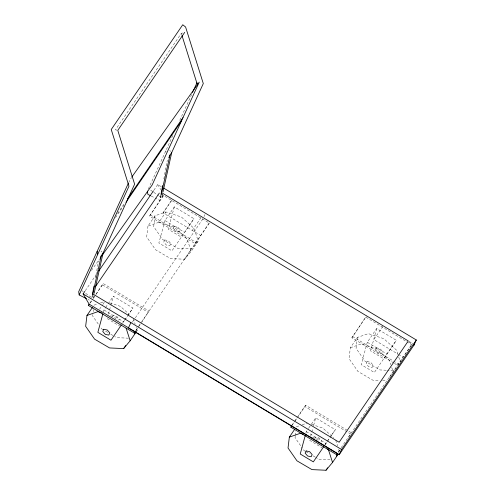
<?xml version="1.0" encoding="UTF-8"?>
<svg xmlns="http://www.w3.org/2000/svg" width="495" height="495" viewBox="0 0 495 495"><rect width="100%" height="100%" fill="white"/><g stroke="black" fill="none" stroke-linecap="round" stroke-linejoin="round"><path stroke-width="0.37" stroke-dasharray="2.48 1.86" d="M92.856 314.566L92.683 316.014L98.635 324.571M93.209 311.671L93.475 309.499M147.974 226.091L146.656 236.957L155.585 249.783L170.583 258.582L184.635 259.225L191.163 251.417L198.198 241.115L194.145 228.511L181.411 217.002L165.955 211.978L155.009 215.789L147.974 226.091L158.926 222.28L165.955 211.978M155.009 215.789L153.691 226.654L162.62 239.487L177.618 248.28L191.67 248.923L198.198 241.115M295.23 436.231L295.057 437.679L302.284 448.068M295.323 435.507L295.849 431.164M397.869 354.371L396.52 350.169L383.786 338.667L368.329 333.642L357.384 337.454L350.349 347.756L349.031 358.621L357.959 371.448L372.958 380.24L379.615 380.55M357.384 337.454L356.066 348.319L364.994 361.146L379.993 369.944L386.651 370.248M91.915 297.328L92.188 295.837M95.455 277.893L95.863 275.653M95.999 274.904L98.313 262.195L98.913 260.89M160.869 195.228L159.916 200.463L149.509 216.154L195.321 243.695L209.385 223.09L163.573 195.55L149.509 216.154M163.864 178.782L166.994 161.593L167.595 160.287M162.354 194.151L161.667 197.889L159.235 196.175M92.058 297.346L92.392 295.855M93.648 295.521L92.992 298.497L95.541 294.76M161.067 195.253L159.916 200.463L155.226 198.08M162.496 194.17L161.667 197.889L163.356 195.42M103.325 312.19L103.938 309.95L105.212 308.076M108.448 314.127L110.676 305.916M110.88 305.174L113.312 296.214L132.945 308.02L127.828 315.513M164.94 220.591L158.864 242.977L171.951 250.847L193.953 218.654L174.32 206.854L164.94 220.591L184.573 232.39L193.953 218.654M174.32 206.854L168.238 229.241L181.331 237.111M305.904 433.106L306.312 431.615L308.441 428.491M310.619 436.541L311.633 432.803M311.838 432.061L312.852 428.33M313.663 425.341L315.686 417.879L335.319 429.685L331.056 435.928M367.315 342.249L361.239 364.642L374.325 372.512L396.328 340.319L376.695 328.519L367.315 342.249L386.948 354.055M376.695 328.519L370.613 350.906L383.705 358.776L396.328 340.319M128.607 182.661L131.385 177.631M96.172 294.278L103.189 283.555L149.001 311.095L141.558 322.443M148.308 189.034L173.454 134.12M179.772 120.322L191.559 94.57M112.625 316.639L113.126 315.55L116.647 316.28L119.171 319.182L118.67 320.271M204.051 216.525L204.942 214.576M195.321 243.695L195.94 242.333L150.133 214.793M304.945 406.574L305.563 405.213L351.376 432.754L350.751 434.115L304.945 406.574L298.12 416.567M393.766 362.996L351.883 337.819L365.725 317.091M351.883 337.819L366.572 315.853M314.752 438.848L315.501 437.215L319.021 437.939L321.546 440.847L321.045 441.936M394.422 363.392L397.695 365.36L398.32 363.998L394.391 361.635M409.111 341.426L412.385 343.394L411.76 344.755L408.486 342.788M182.667 32.955L181.306 33.369L115.465 129.814L117.204 130.234M117.581 213.425L124.994 202.566M115.558 217.528L123.843 205.394M85.276 290.72L95.69 275.461M153.852 190.272L157.757 184.548L161.686 186.906M89.966 302.921L91.235 301.065L87.887 299.364M95.962 294.135L103.189 283.555M90.208 303.02L92.763 299.271M93.19 298.652L95.745 294.902M163.09 212.899L172.05 199.776L163.047 212.875L200.63 235.465M99.569 309.22L102.465 304.976M102.88 304.369L104.538 301.95M105.639 307.457L107.774 304.332M108.195 303.707L113.312 296.214M124.418 320.506L123.571 321.756L103.938 309.95M124.845 319.881L127.407 316.138M192.27 230.441L201.23 217.317M132.338 322.208L134.9 318.464M135.327 317.839L203.16 218.474M135.791 330.45L138.346 326.7M138.773 326.075L141.329 322.332M141.756 321.707L209.162 222.967M136.02 330.561L138.148 327.436M138.575 326.811L141.131 323.068M184.635 259.225L191.67 248.923M136.36 331.687L137.189 330.474L136.063 326.978M291.499 425.818L294.055 422.074M294.482 421.449L297.043 417.7M297.47 417.081L305.563 405.213M292.155 425.304L294.711 421.561M295.138 420.936L297.699 417.192M308.868 427.866L310.996 424.747M311.423 424.122L315.686 417.879M382.784 326.465L373.83 339.589L397.819 354.012M325.073 444.689L330.629 436.553M338.165 452.108L340.721 448.365M341.148 447.74L412.385 343.394M338.394 452.226L340.096 449.726M348.622 437.24L350.324 434.74M389.491 377.252L394.045 370.588L387.387 370.279M397.695 365.36L411.333 345.38M122.5 323.291L124.239 320.748M124.672 320.11L127.289 316.293M127.722 315.655L132.945 308.02M324.875 444.956L329.664 437.957M330.097 437.32L335.319 429.685M91.439 270.425L99.476 259.12M136.255 331.594L137.189 330.474M394.509 370.031L396.841 367.24M94.001 305.155L97.651 303.887M100.572 302.866L103.492 301.851M350.349 347.756L361.3 343.945L376.757 348.963L389.491 360.471L390.84 364.673M296.375 426.82L299.296 425.799M302.216 424.784L307.327 423.002M128.446 338.184L116.61 337.639L114.654 336.495M382.573 380.686L387.01 380.89M330.078 459.812L318.984 459.304L315.723 457.392M158.926 222.28L174.382 227.304L187.116 238.807L191.163 251.417M109.865 302.94L120.409 306.362L129.263 314.368M110.564 315.754L113.374 316.664L116.146 319.164M311.541 424.376L322.783 428.026L333.853 438.032M312.24 437.184L315.748 438.329L319.071 441.33M151.21 196.039L154.558 197.74M102.917 329.614L101.611 328.847L100.337 327.016M105.528 331.143L108.133 332.671M110.744 334.199L114.005 336.111M305.291 451.273L303.986 450.512L302.711 448.68M305.941 451.657L309.858 453.952M313.118 455.864L315.074 457.009M408.721 342.057L411.964 344.006M365.947 317.215L407.831 342.392M398.469 354.401L403.004 357.13M352.508 336.458L393.735 361.239M102.564 284.916L148.376 312.456M306.312 431.615L325.945 443.415M107.236 318.607L119.666 326.081M309.61 440.272L322.041 447.746M150.703 190.179L153.141 191.893M153.747 192.32L158.623 195.748M82.022 290.782L83.24 291.642M85.678 293.356L91.773 297.637M169.686 150.369L170.707 151.439M101.005 250.977L102.032 252.042M157.757 184.548L160.77 189.672M398.772 357.173L400.344 362.08M391.737 367.476L393.537 373.082M335.74 440.234L337.541 445.834M338.667 449.336L339.341 451.44M133.365 318.57L135.166 324.175M181.306 33.369L181.764 34.842M165.831 150.765L166.029 152.058M164.755 239.92L163.758 242.098L166.283 245.006L169.804 245.737L170.8 243.559L168.275 240.65L164.755 239.92M174.129 226.184L173.132 228.362L175.657 231.27L179.178 232L180.174 229.822L177.649 226.914L174.129 226.184M367.129 361.585L366.133 363.763L368.657 366.671L372.178 367.395L373.174 365.217L370.65 362.315L367.129 361.585M376.503 347.849L375.507 350.027L378.032 352.935L381.552 353.665L382.548 351.487L380.024 348.579L376.503 347.849"/><path stroke-width="0.74" d="M92.348 307.581L86.965 315.457L85.647 326.316L94.582 339.149L109.581 347.942L123.632 348.585L130.16 340.777L135.952 332.293M294.723 429.239L289.346 437.116L288.028 447.981L296.957 460.814L311.955 469.607L326.007 470.25L332.535 462.441L338.326 453.958M92.324 295.088L93.957 286.116M161.005 194.479L162.638 185.514M92.553 295.113L101.302 255.68L103.053 253.106L134.621 184.165L117.779 130.377L184.709 32.342M94.143 293.288L103.053 253.106M161.234 194.51L169.983 155.071L171.734 152.503L203.297 83.562L185.6 27.015L182.754 24.75L111.233 129.517L128.972 186.194L79.181 294.94L86.545 298.683M162.991 191.936L171.734 152.503M102.923 313.681L97.855 332.343L110.948 340.207L121.393 324.937M305.297 435.346L300.23 454.002L313.323 461.872L323.767 446.601M128.323 183.286L78.68 291.71L79.181 294.94M100.108 258.285L101.302 255.68M135.593 331.186L134.312 333.055L88.5 305.514L89.125 304.153L83.104 293.9L84.843 291.357M192.518 92.472L197.004 82.684L197.654 85.592L181.999 35.572M168.789 157.682L169.983 155.071M414.352 344.576L339.174 454.701L128.397 327.987L130.89 322.629L83.104 293.9M134.312 333.055L134.937 331.693M337.541 453.47L336.687 454.719L290.874 427.179L291.394 425.972M336.687 454.719L337.206 453.513M339.174 454.701L341.556 449.497L416.32 339.985L163.647 188.088M413.938 345.188L416.32 339.985M127.611 198.73L182.989 117.618M126.027 202.201L181.399 121.083M98.728 271.012L153.419 190.903M95.479 286.568L159.31 193.075M88.5 305.514L89.354 304.27M130.89 322.629L341.556 449.497M123.632 348.585L125.699 345.56M290.874 427.179L291.728 425.929M326.007 470.25L327.659 467.825M131.831 177L199.231 82.145L152.144 184.994L102.156 255.352M134.392 333.822L135.791 332.151M336.303 456.043L337.231 454.93M86.965 315.457L97.917 311.646L101.432 312.784M289.346 437.116L300.292 433.304L303.101 434.22M150.542 195.698L147.863 194.337L147.362 191.101M162.143 192.982L408.288 340.956L339.143 442.239L93.103 294.11M89.125 304.153L336.656 452.962M327.374 448.835L328.482 449.837L332.535 462.441M126.107 328.173L130.16 340.777M97.15 251.367L97.651 254.603M103.746 329.286L102.75 331.464L105.274 334.366L108.795 335.096L109.791 332.918L107.267 330.01L103.746 329.286M306.12 450.945L305.124 453.123L307.649 456.031L311.169 456.761L312.166 454.583L309.641 451.675L306.12 450.945"/></g></svg>
